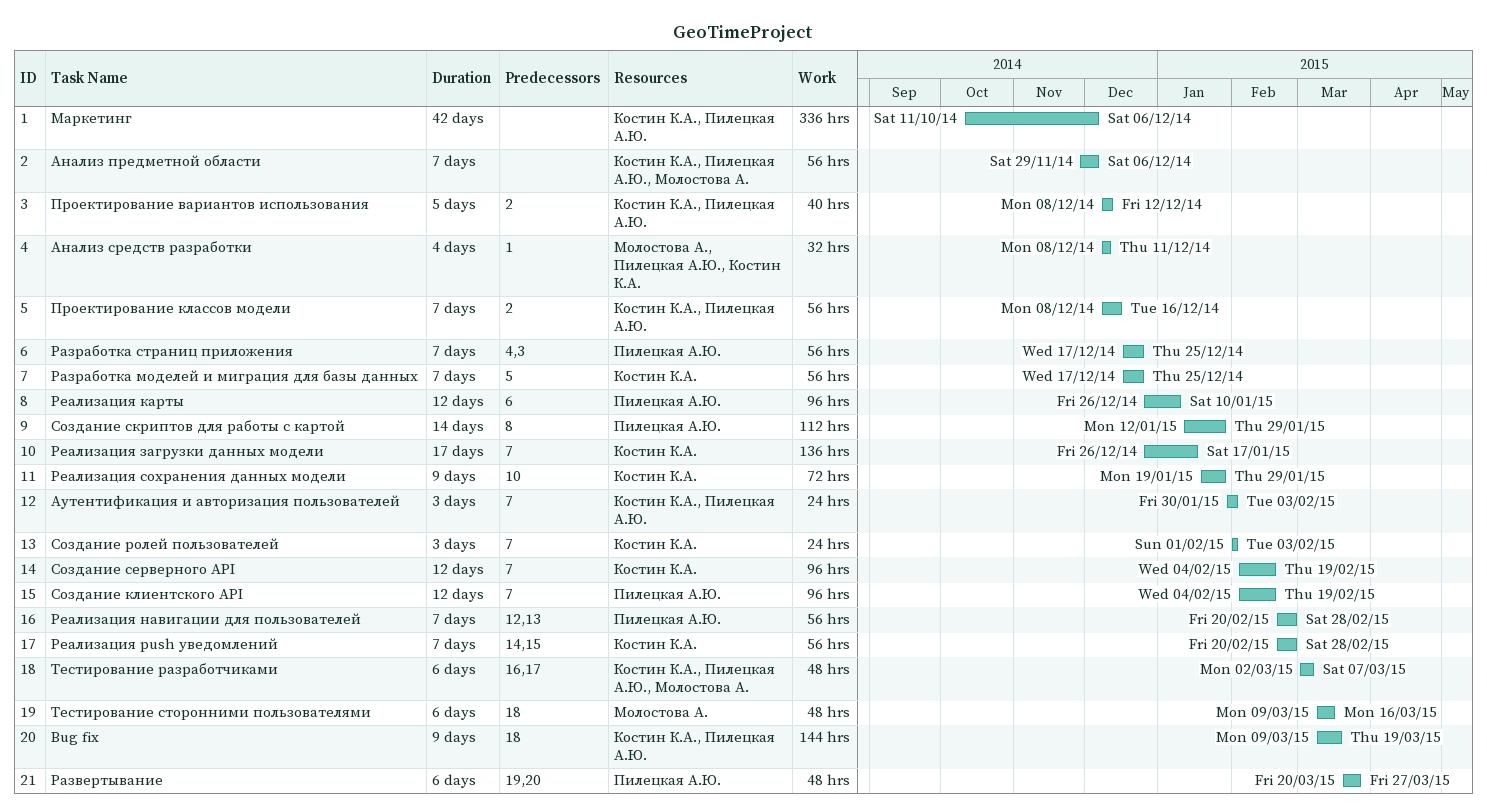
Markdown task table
GeoTimeProject

| ID | Task | Duration | Start | Finish | Predecessors | Resources | Work (h) |
|---|---|---|---|---|---|---|---|
| 1 | Маркетинг | 42d | 2014-10-11 | 2014-12-06 |  | Костин К.А., Пилецкая А.Ю. | 336 |
| 2 | Анализ предметной области | 7d | 2014-11-29 | 2014-12-06 |  | Костин К.А., Пилецкая А.Ю., Молостова А. | 56 |
| 3 | Проектирование вариантов использования | 5d | 2014-12-08 | 2014-12-12 | 2 | Костин К.А., Пилецкая А.Ю. | 40 |
| 4 | Анализ средств разработки | 4d | 2014-12-08 | 2014-12-11 | 1 | Молостова А., Пилецкая А.Ю., Костин К.А. | 32 |
| 5 | Проектирование классов модели | 7d | 2014-12-08 | 2014-12-16 | 2 | Костин К.А., Пилецкая А.Ю. | 56 |
| 6 | Разработка страниц приложения | 7d | 2014-12-17 | 2014-12-25 | 4, 3 | Пилецкая А.Ю. | 56 |
| 7 | Разработка моделей и миграция для базы данных | 7d | 2014-12-17 | 2014-12-25 | 5 | Костин К.А. | 56 |
| 8 | Реализация карты | 12d | 2014-12-26 | 2015-01-10 | 6 | Пилецкая А.Ю. | 96 |
| 9 | Создание скриптов для работы с картой | 14d | 2015-01-12 | 2015-01-29 | 8 | Пилецкая А.Ю. | 112 |
| 10 | Реализация загрузки данных модели | 17d | 2014-12-26 | 2015-01-17 | 7 | Костин К.А. | 136 |
| 11 | Реализация сохранения данных модели | 9d | 2015-01-19 | 2015-01-29 | 10 | Костин К.А. | 72 |
| 12 | Аутентификация и авторизация пользователей | 3d | 2015-01-30 | 2015-02-03 | 7 | Костин К.А., Пилецкая А.Ю. | 24 |
| 13 | Создание ролей пользователей | 3d | 2015-02-01 | 2015-02-03 | 7 | Костин К.А. | 24 |
| 14 | Создание серверного API | 12d | 2015-02-04 | 2015-02-19 | 7 | Костин К.А. | 96 |
| 15 | Создание клиентского API | 12d | 2015-02-04 | 2015-02-19 | 7 | Пилецкая А.Ю. | 96 |
| 16 | Реализация навигации для пользователей | 7d | 2015-02-20 | 2015-02-28 | 12, 13 | Пилецкая А.Ю. | 56 |
| 17 | Реализация push уведомлений | 7d | 2015-02-20 | 2015-02-28 | 14, 15 | Костин К.А. | 56 |
| 18 | Тестирование разработчиками | 6d | 2015-03-02 | 2015-03-07 | 16, 17 | Костин К.А., Пилецкая А.Ю., Молостова А. | 48 |
| 19 | Тестирование сторонними пользователями | 6d | 2015-03-09 | 2015-03-16 | 18 | Молостова А. | 48 |
| 20 | Bug fix | 9d | 2015-03-09 | 2015-03-19 | 18 | Костин К.А., Пилецкая А.Ю. | 144 |
| 21 | Развертывание | 6d | 2015-03-20 | 2015-03-27 | 19, 20 | Пилецкая А.Ю. | 48 |
